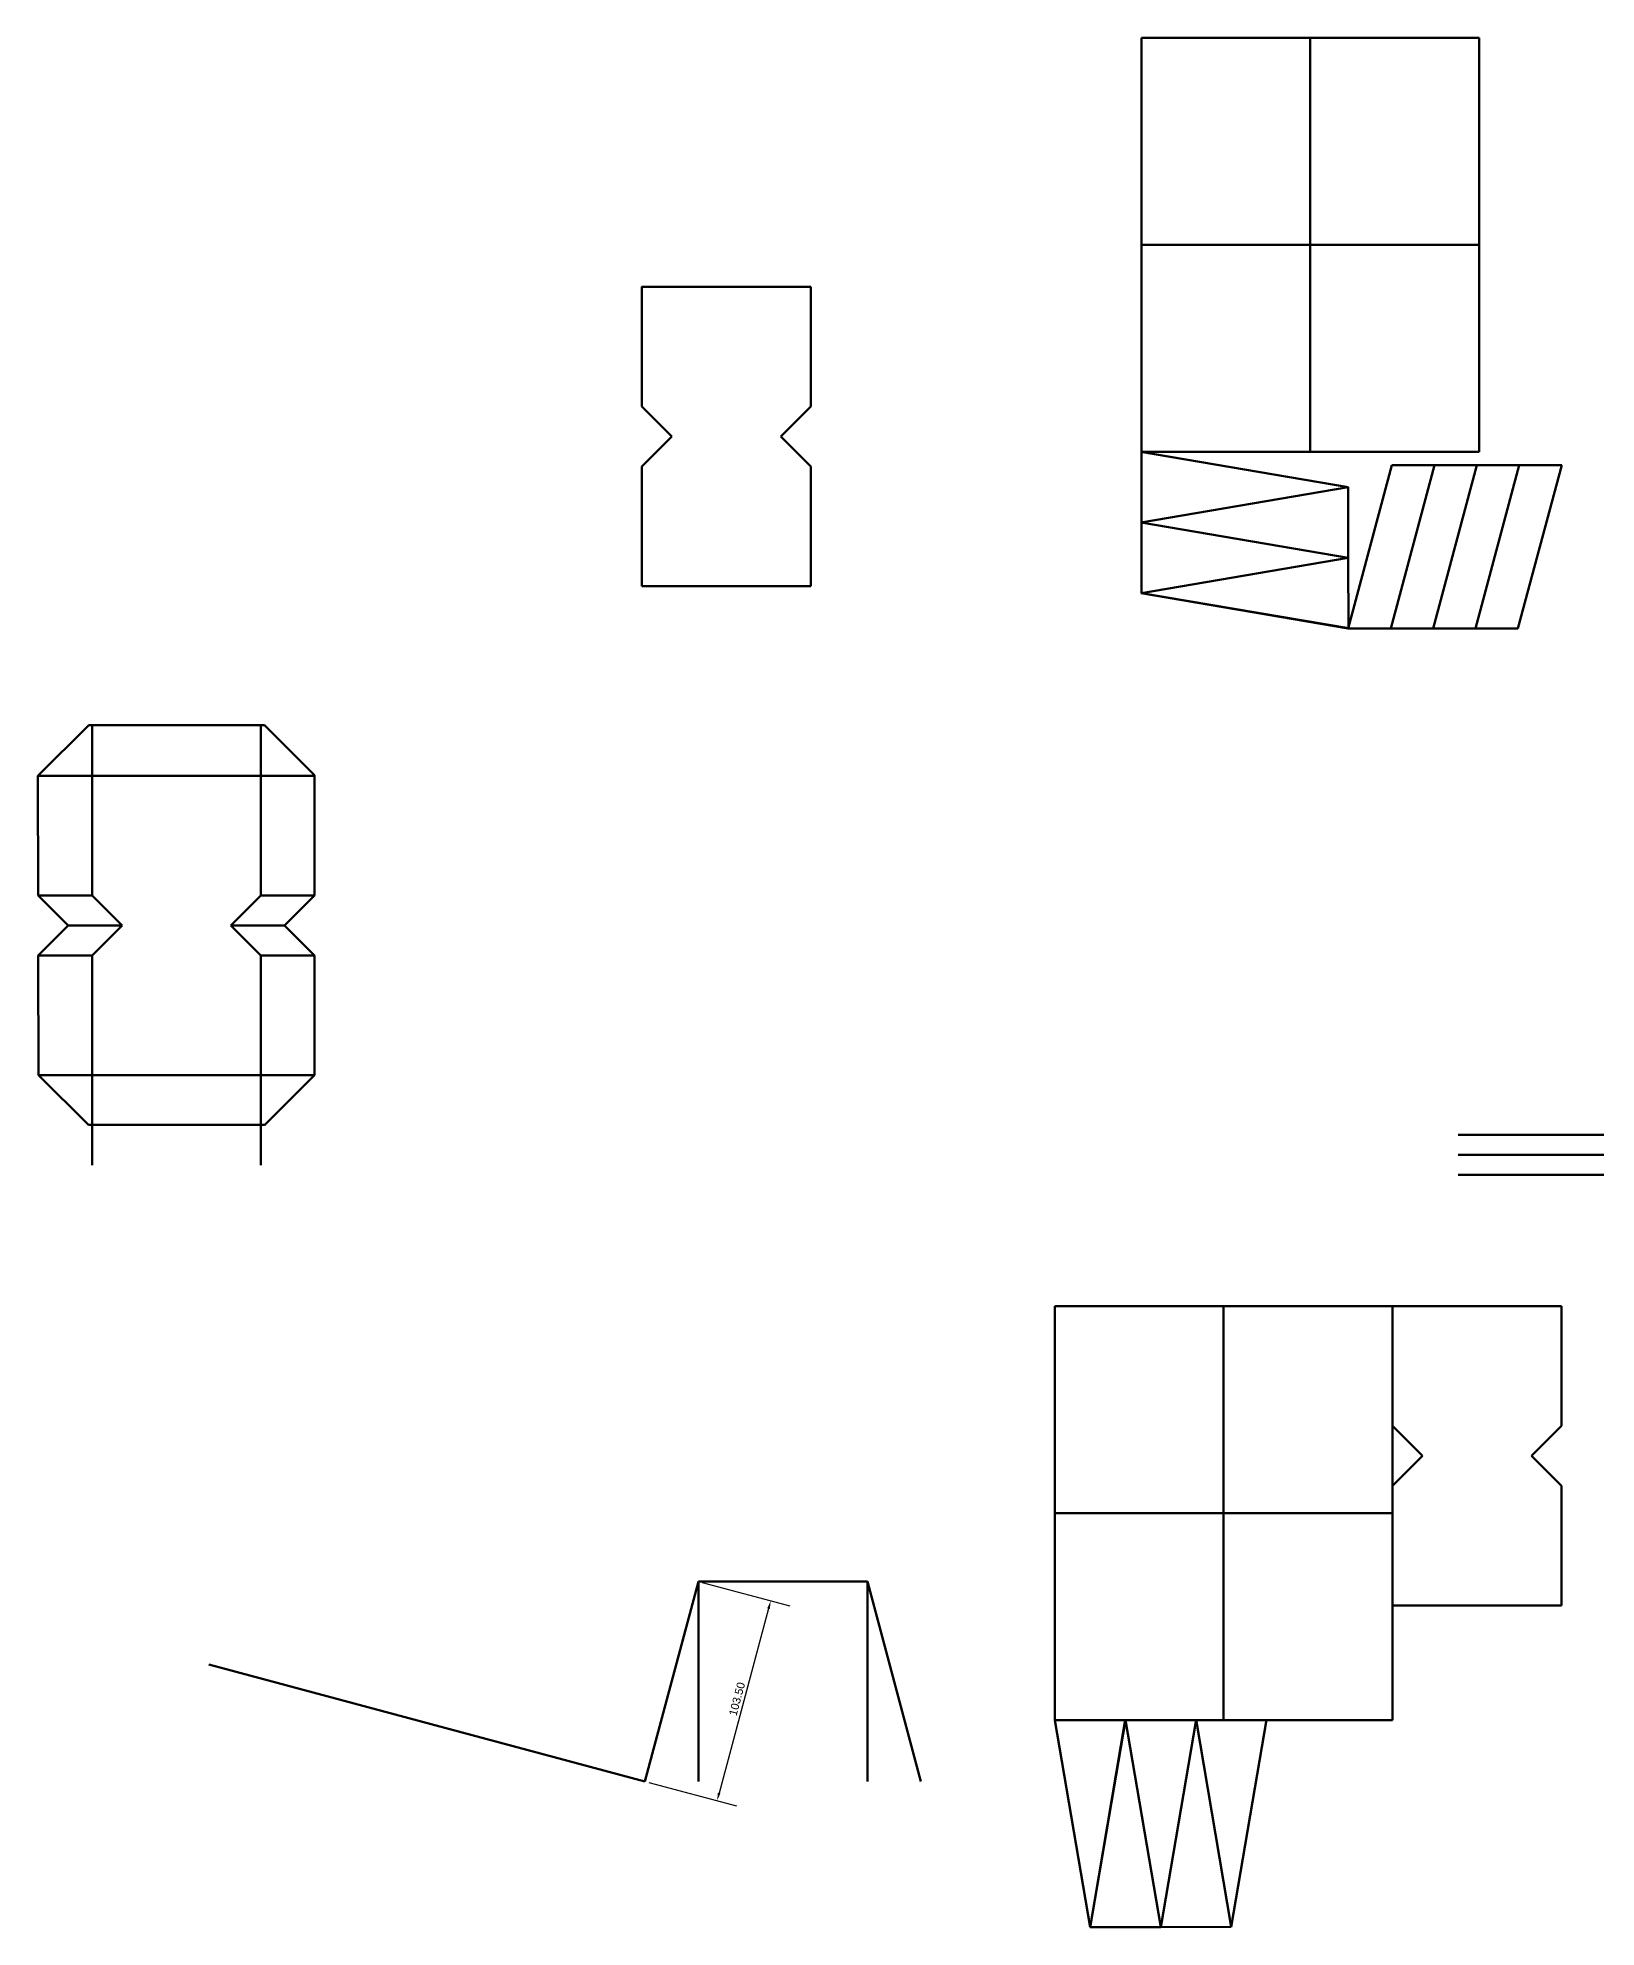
# Paper-space layout '2 (3)' of a CAD drawing. Header units: inches. Extents: x -302 to 1256, y -529 to 421.
# Drawn here: x -302 to 477, y -523 to 421 of the extents above; entities that cross this region are included whole.
import ezdxf

# ---------------------------------------------------------------- set-up
doc = ezdxf.new("R2010")
doc.units = ezdxf.units.IN
doc.header["$LTSCALE"] = 10
doc.header["$MEASUREMENT"] = 0
doc.styles.get("Standard").update_dxf_attribs({"font": 'arial.ttf'})
doc.dimstyles.get("Standard").update_dxf_attribs({"dimtxt": 4, "dimasz": 4, "dimexe": 10, "dimexo": 2, "dimgap": 1.5, "dimtad": 1, "dimtoh": 1, "dimzin": 0, "dimdsep": 46, "dimtxsty": 'Standard', "dimcen": 0.09, "dimadec": 0, "dimazin": 0, "dimtfac": 1, "dimtofl": 0, "dimtmove": 0, "dimatfit": 3, "dimfxl": 1, "dimtolj": 1, "dimtzin": 0, "dimarcsym": 0})

# ---------------------------------------------------------------- blocks, each defined once
blk = doc.blocks.new('*D23')
at = {"color": 0, "linetype": 'ByBlock', "lineweight": -2, "transparency": 16777216}
for p, q in [((30.19, -351.12), (74.03, -362.87)), ((63.34, -364.15), (38.62, -456.4)), ((3.4, -451.1), (47.24, -462.85))]:
    blk.add_line(p, q, dxfattribs=at)
at = {"color": 0, "linetype": 'ByBlock', "lineweight": 70, "transparency": 16777216}
for points in [[(62.69, -363.98), (63.98, -364.32), (64.37, -360.28)], [(37.97, -456.22), (39.26, -456.57), (37.58, -460.26)]]:
    blk.add_solid(points, dxfattribs=at)
at = {"layer": 'Defpoints', "color": 0, "linetype": 'ByBlock', "lineweight": 70, "transparency": 16777216}
for p in [(28.25, -350.61), (1.47, -450.58), (37.58, -460.26)]:
    blk.add_point(p, dxfattribs=at)
at = {"color": 0, "linetype": 'ByBlock', "lineweight": 70, "transparency": 16777216, "insert": (47.55, -409.36), "char_height": 4, "attachment_point": 5, "rotation": 75}
blk.add_mtext('\\A1;103.50', dxfattribs=at)

psp = doc.layouts.new('2 (3)')

# ---------------------------------------------------------------- linework, layer by layer
at = {"linetype": 'ByBlock', "lineweight": 70}
for p, q in [((249.723, 317.726), (249.723, 421.226)), ((249.723, 421.226), (334.181, 421.226)), ((334.181, 421.226), (334.181, 214.226)), ((334.181, 317.726), (334.181, 421.226)), ((334.181, 421.226), (418.639, 421.226)), ((418.639, 421.226), (418.639, 214.226)), ((418.639, 421.226), (418.639, 361.405)), ((418.639, 331.405), (418.639, 271.584)), ((334.181, 317.726), (249.723, 317.726)), ((249.723, 214.226), (249.723, 317.726)), ((249.723, 317.726), (334.181, 317.726)), ((418.639, 317.726), (334.181, 317.726)), ((334.181, 214.226), (334.181, 317.726)), ((334.181, 317.726), (418.639, 317.726)), ((0, 296.646), (0, 236.825)), ((84.458, 296.646), (0, 296.646)), ((84.458, 236.825), (84.458, 296.646)), ((0, 236.825), (15, 221.825)), ((0, 236.825), (15, 221.825)), ((84.458, 236.825), (69.458, 221.825)), ((69.458, 221.825), (84.458, 236.825)), ((15, 221.825), (0, 206.825)), ((15, 221.825), (0, 206.825)), ((69.458, 221.825), (84.458, 206.825)), ((84.458, 206.825), (69.458, 221.825)), ((353.071, 196.6), (249.52, 214.261)), ((249.723, 214.226), (334.181, 214.226)), ((249.723, 214.226), (285.061, 214.226)), ((249.723, 178.922), (249.723, 214.226)), ((285.061, 214.226), (320.4, 214.226)), ((320.365, 214.226), (355.669, 214.226)), ((334.181, 214.226), (418.639, 214.226)), ((0, 206.825), (0, 147.004)), ((84.458, 147.004), (84.458, 206.825)), ((353.172, 125.941), (375.032, 207.523)), ((374.382, 125.941), (396.242, 207.523)), ((374.382, 125.941), (396.242, 207.523)), ((375.032, 207.523), (396.242, 207.523)), ((395.592, 125.941), (417.452, 207.523)), ((395.592, 125.941), (417.452, 207.523)), ((396.242, 207.523), (417.452, 207.523)), ((416.802, 125.941), (438.662, 207.523)), ((416.802, 125.941), (438.662, 207.523)), ((417.452, 207.523), (438.662, 207.523)), ((438.012, 125.941), (459.872, 207.523)), ((438.662, 207.523), (459.872, 207.523)), ((249.621, 178.94), (353.071, 196.6)), ((249.723, 143.584), (249.723, 192.738)), ((353.172, 161.279), (353.071, 196.6)), ((353.172, 161.279), (249.621, 178.94)), ((249.723, 143.618), (249.723, 178.957)), ((249.723, 143.618), (353.172, 161.279)), ((353.274, 125.958), (353.172, 161.279)), ((0, 147.004), (84.458, 147.004)), ((353.172, 125.941), (249.621, 143.601)), ((353.274, 125.958), (249.723, 143.618)), ((249.723, 143.584), (249.723, 143.618)), ((374.382, 125.941), (353.172, 125.941)), ((395.592, 125.941), (374.382, 125.941)), ((416.802, 125.941), (395.592, 125.941)), ((438.012, 125.941), (416.802, 125.941)), ((-302.079, 52.171), (-276.502, 77.53)), ((-276.502, 77.53), (-188.746, 77.53)), ((-274.933, -7.65), (-274.933, 77.53)), ((-190.475, -7.65), (-190.475, 77.53)), ((-188.746, 77.53), (-163.746, 52.53)), ((-301.965, -7.65), (-302.079, 52.171)), ((-302.079, 52.171), (-163.746, 52.171)), ((-163.746, 52.53), (-163.746, -7.65)), ((-286.936, -22.65), (-301.965, -7.65)), ((-301.965, -7.65), (-274.933, -7.65)), ((-274.933, -7.65), (-259.933, -22.65)), ((-190.475, -7.65), (-205.475, -22.65)), ((-163.746, -7.65), (-190.475, -7.65)), ((-178.746, -22.65), (-163.746, -7.65)), ((-301.908, -37.65), (-286.936, -22.65)), ((-286.936, -22.65), (-259.933, -22.65)), ((-259.933, -22.65), (-274.933, -37.65)), ((-205.475, -22.65), (-190.475, -37.65)), ((-205.475, -22.65), (-178.746, -22.65)), ((-178.746, -22.65), (-163.746, -37.65)), ((-301.793, -97.47), (-301.908, -37.65)), ((-301.908, -37.65), (-274.933, -37.65)), ((-274.933, -142.47), (-274.933, -37.65)), ((-190.475, -142.47), (-190.475, -37.65)), ((-190.475, -37.65), (-163.746, -37.65)), ((-163.746, -37.65), (-163.746, -97.518)), ((-301.793, -97.47), (-276.746, -122.375)), ((-301.793, -97.47), (-163.698, -97.47)), ((-163.698, -97.47), (-188.746, -122.47)), ((-276.746, -122.375), (-188.65, -122.375)), ((-276.746, -122.375), (-188.65, -122.375)), ((206.377, -316.432), (206.377, -212.932)), ((206.377, -212.932), (290.835, -212.932)), ((290.835, -212.932), (290.835, -419.932)), ((290.835, -316.432), (290.835, -212.932)), ((290.835, -212.932), (375.293, -212.932)), ((375.293, -212.932), (375.293, -419.932)), ((375.293, -212.932), (375.293, -272.752)), ((459.751, -212.932), (375.293, -212.932)), ((459.751, -272.752), (459.751, -212.932)), ((375.293, -272.752), (390.293, -287.752)), ((375.293, -272.752), (390.293, -287.752)), ((459.751, -272.752), (444.751, -287.752)), ((444.751, -287.752), (459.751, -272.752)), ((390.293, -287.752), (375.293, -302.752)), ((390.293, -287.752), (375.293, -302.752)), ((444.751, -287.752), (459.751, -302.752)), ((459.751, -302.752), (444.751, -287.752)), ((375.293, -302.752), (375.293, -362.573)), ((459.751, -362.573), (459.751, -302.752)), ((290.835, -316.432), (206.377, -316.432)), ((206.377, -419.932), (206.377, -316.432)), ((206.377, -316.432), (290.835, -316.432)), ((375.293, -316.432), (290.835, -316.432)), ((290.835, -419.932), (290.835, -316.432)), ((290.835, -316.432), (375.293, -316.432)), ((1.466, -450.583), (28.255, -350.607)), ((70.49, -350.607), (28.255, -350.607)), ((28.255, -350.607), (28.255, -450.592)), ((70.49, -350.607), (112.712, -350.607)), ((139.514, -450.63), (112.712, -350.607)), ((112.712, -350.607), (112.712, -450.621)), ((375.293, -362.573), (459.751, -362.573)), ((1.466, -450.583), (-216.485, -392.183)), ((206.377, -419.932), (290.835, -419.932)), ((206.377, -419.932), (224.038, -523.381)), ((206.377, -419.932), (241.716, -419.932)), ((224.038, -523.381), (241.698, -419.83)), ((224.055, -523.482), (241.716, -419.932)), ((241.716, -419.932), (259.376, -523.381)), ((241.716, -419.932), (277.054, -419.932)), ((259.376, -523.381), (277.037, -419.83)), ((277.02, -419.932), (312.323, -419.932)), ((277.037, -419.83), (294.697, -523.28)), ((290.835, -419.932), (375.293, -419.932)), ((294.697, -523.28), (312.358, -419.729)), ((224.055, -523.482), (259.376, -523.381)), ((259.376, -523.381), (294.697, -523.28))]:
    psp.add_line(p, q, dxfattribs=at)
at = {"color": 85, "lineweight": 0, "true_color": 0x58ba48}
for p, q in [((0, 296.646), (0, 297.004)), ((0.381, 297.004), (0, 297.004)), ((0, 297.004), (0, 296.646)), ((0, 296.646), (0, 297.004)), ((0, 297.004), (0, 296.646))]:
    psp.add_line(p, q, dxfattribs=at)
at = {"lineweight": 0}
for p, q in [((0, 297.004), (8, 297.004)), ((0, 289.004), (0, 297.004))]:
    psp.add_line(p, q, dxfattribs=at)
at = {"color": 152, "linetype": 'ByBlock', "lineweight": 70, "true_color": 0x2776bb}
for p, q in [((408.077, -127.365), (1221.954, -127.365)), ((408.077, -137.365), (1172.276, -137.365)), ((408.077, -147.365), (1203.787, -147.365))]:
    psp.add_line(p, q, dxfattribs=at)

# ---------------------------------------------------------------- dimensions: what is measured, and where the dimension line sits
at = {"linetype": 'ByBlock', "lineweight": 70}
dim = psp.add_aligned_dim(p1=(28.255, -350.607), p2=(1.466, -450.583), distance=37.391, dimstyle='Standard', dxfattribs=at)
dim.commit()
dim.dimension.update_dxf_attribs({"geometry": '*D23', "text_midpoint": (47.555, -409.355)})

doc.saveas('drawing.dxf')
